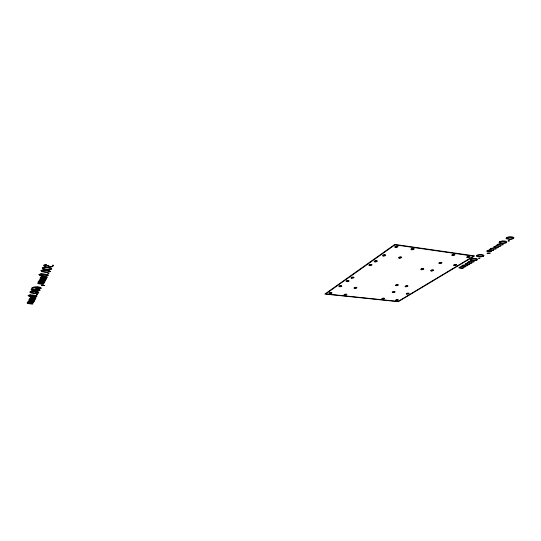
<?xml version="1.0" encoding="UTF-8"?>
<svg xmlns="http://www.w3.org/2000/svg" width="541" height="541" viewBox="0 0 541 541"><rect width="100%" height="100%" fill="white"/><g stroke="black" fill="none" stroke-linecap="round" stroke-linejoin="round"><path stroke-width="0.81" d="M34.313 300.911L29.43 300.106L28.849 299.565L30.316 298.957L29.464 298.389L30.844 297.773C28.348 296.793 34.874 297.577 35.692 297.719C36.666 296.752 35.49 299.295 35.388 298.233L31.277 297.827L30.249 298.253L34.895 298.95C36.051 297.868 34.949 300.519 34.644 299.43L30.654 299.024L29.62 299.444L30.857 299.924L34.84 299.93L33.738 301.966L29.444 301.296L28.43 301.716L33.035 302.392C34.171 301.33 33.096 303.927 32.791 302.859L28.835 302.473L27.814 302.879L32.46 303.562C34.252 304.86 28.727 303.474 27.632 303.528L27.05 303.001L28.504 302.399L27.652 301.844L29.018 301.242C26.577 300.275 33.021 301.06 33.819 301.188L34.266 300.992M462.575 265.306L463.299 265.428L461.284 266.077L461.243 266.699L459.153 267.349L458.93 267.93L462.176 268.539C465.422 267.011 462.427 268.701 459.803 267.606L461.432 266.781L464.3 267.247C467.83 265.685 464.462 267.369 462.041 266.334L463.59 265.489L466.552 265.969C470.656 265.293 464.043 264.251 462.575 265.306M468.973 261.499L469.696 261.621L467.654 262.284L467.6 262.919L465.476 263.575L465.24 264.177L468.499 264.806C471.759 263.257 468.837 264.955 466.126 263.846L467.789 263L470.67 263.481C474.214 261.905 470.913 263.602 468.411 262.547L469.994 261.682L472.969 262.175C477.128 261.499 470.467 260.417 468.973 261.499M439.59 263.054L441.152 262.818L439.59 263.054M351.738 277.682L353.246 277.519L351.738 277.682M452.547 254.98L454.149 254.737L452.547 254.98M454.352 265.056L455.901 264.82L454.352 265.056M490.728 248.535L491.465 248.671L489.314 249.381L489.206 250.064L486.981 250.767L486.69 251.416L489.997 252.106C493.284 250.517 490.66 252.207 487.63 251.058L489.402 250.158L492.33 250.686C495.894 249.056 492.865 250.781 490.072 249.665L491.762 248.745L494.792 249.286C499.16 248.603 492.317 247.365 490.728 248.535M497.74 244.363L498.477 244.498L496.293 245.222L496.171 245.925L493.906 246.642L493.595 247.305L496.922 248.015C500.209 246.412 497.7 248.096 494.555 246.939L496.361 246.02L499.302 246.568C502.873 244.917 499.938 246.649 497.051 245.519L498.782 244.573L501.818 245.134C506.261 244.444 499.357 243.159 497.74 244.363M467.492 257.11L469.081 256.867L467.492 257.11M431.353 270.466L432.881 270.263L431.353 270.466M346.862 281.11L348.35 280.975L346.862 281.11M375.001 261.289C376.468 262.371 376.989 260.011 375.001 261.289M396.222 285.154L397.669 285.012L396.222 285.154M470.42 259.092L470.109 260.126L473.855 260.769L477.088 260.005L477.575 259.092L475.674 258.409L473.179 258.334L470.42 259.092M476.777 255.284L476.438 256.346L480.205 257.009L483.478 256.231L483.992 255.298L482.092 254.595L479.576 254.513L476.777 255.284M421.5 269.168L423.028 269.012L421.5 269.168M405.818 286.263L407.258 286.121L405.818 286.263M499.471 241.705L499.045 242.848L502.88 243.578L506.308 242.753L506.903 241.753L504.996 240.982L502.413 240.887L499.471 241.705M506.45 237.533L505.997 238.703L509.845 239.453L513.321 238.615L513.95 237.587L512.043 236.796L509.439 236.694L506.45 237.533M329.821 293.1L331.241 293.026L329.821 293.1M339.633 286.189L341.087 286.108L339.633 286.189M344.745 294.669L346.152 294.588L344.745 294.669M354.761 287.859L356.194 287.778L354.761 287.859M383.386 255.366C384.577 256.576 385.598 254.114 383.386 255.366M395.586 246.77C396.763 248.042 397.878 245.465 395.586 246.77M43.774 283.464L43.192 284.539L38.1 283.626L37.505 283.031L39.06 282.361L38.188 281.726L39.655 281.056C36.342 279.995 44.639 280.806 44.734 281.022C45.789 279.961 44.47 282.76 44.403 281.591L40.102 281.117L39.013 281.584L43.862 282.382C45.113 281.198 43.875 284.113 43.584 282.902L39.419 282.443L38.323 282.896L39.601 283.437L43.774 283.464M45.87 279.609L45.268 280.711L40.135 279.771L39.534 279.156L41.109 278.473L40.23 277.824L41.718 277.134C38.397 276.038 46.776 276.904 46.857 277.107C47.926 276.025 46.58 278.892 46.512 277.689L42.171 277.202L41.062 277.675L45.965 278.5C47.236 277.29 45.965 280.272 45.681 279.034L41.468 278.554L40.359 279.021L41.65 279.569L45.87 279.609M399.386 257.53C400.523 258.713 401.598 256.299 399.386 257.53M382.453 298.618L383.819 298.544L382.453 298.618M411.809 249.083C412.939 250.327 414.108 247.798 411.809 249.083M48.602 265.354L49.069 266.348L50.286 266.632L52.748 266.111L52.633 265.117L53.478 265.293L53.478 265.78L51.868 266.801L49.353 266.956L47.216 266.003L45.004 266.3L43.774 265.942L43.51 265.252L46.391 264.427L44.484 265.137L44.653 265.617L45.701 265.929L48.602 265.354M392.969 292.066L394.355 291.991L392.969 292.066M369.686 265.009C370.741 266.199 371.897 263.852 369.686 265.009M396.337 300.079L397.682 299.998L396.337 300.079M407.021 293.621L408.394 293.479L407.021 293.621M487.326 253.161L487.083 253.479L487.529 253.702C493.98 252.525 486.285 254.405 488.645 253.073L487.326 253.161M478.744 258.253L479.333 258.578L480.002 258.185L478.744 258.253M508.209 240.826L508.777 241.191L509.514 240.759L508.209 240.826M42.861 285.337L44.747 285.377L42.401 285.729L41.38 285.235L42.861 285.337M35.801 287.46L35.388 287.819L35.78 288.502L37.701 288.941L39.993 288.86L41.339 288.238L40.663 287.393L37.971 286.791L33.65 287.088C28.463 290.104 33.982 286.608 36.294 287.244L35.801 287.46M394.802 244.404L324.843 294.067L398.277 301.695L474.667 255.913L394.802 244.404M394.998 244.85L325.844 293.871L398.122 301.391L473.524 256.143L394.998 244.85M47.987 273.462C47.168 274.659 50.773 273.347 47.987 273.462M36.646 294.5C35.929 295.569 39.263 294.372 36.646 294.5M36.964 287.237L36.112 287.663L36.944 288.326L40.92 288.231L40.183 287.629L36.964 287.237M44.463 267.139L42.198 267.951L43.375 269.053L46.323 269.628L48.974 269.729L51.808 268.911L51.037 267.937L44.463 267.139M43.07 269.817L40.825 270.622L42.002 271.704L44.923 272.272L47.561 272.366L50.374 271.555L49.603 270.595L43.07 269.817M41.021 273.76L38.803 274.544L39.973 275.606L42.874 276.153L45.485 276.248L48.257 275.45L47.493 274.517L41.021 273.76M33.123 288.955L31.013 289.685L32.162 290.645L34.955 291.139L37.457 291.207L40.102 290.47L39.344 289.618L33.123 288.955M31.899 291.315L29.802 292.039L30.945 292.985L33.725 293.465L36.213 293.533L38.837 292.809L38.08 291.971L31.899 291.315M30.086 294.798L28.017 295.508L29.16 296.434L31.905 296.901L34.374 296.968L36.964 296.252L36.213 295.433L30.086 294.798M51.409 268.897C48.575 269.634 45.187 269.35 42.577 267.978C45.458 267.396 48.832 267.349 51.409 268.897M49.975 271.548C47.155 272.272 43.801 271.995 41.204 270.642C44.064 270.067 47.412 270.02 49.975 271.548M47.865 275.443C45.072 276.153 41.765 275.883 39.175 274.571C42.009 274.003 45.316 273.949 47.865 275.443M39.723 290.463L35.341 290.693L31.378 289.705L36.058 289.476L39.723 290.463M38.458 292.803L34.11 293.033L30.161 292.052L34.813 291.829L38.458 292.803M36.592 296.245L32.284 296.475L28.375 295.521L32.974 295.298L36.592 296.245M512.996 238.601L511.279 239.027L508.75 238.804L507.005 238.412L506.741 237.56L511.245 237.364L512.868 237.742L512.996 238.601M505.977 242.747L501.778 242.95L500.033 242.564L499.762 241.739L504.219 241.536L505.835 241.908L505.977 242.747M483.167 256.218L479.096 256.427L477.378 256.076L477.054 255.311L481.375 255.109L482.964 255.447L483.167 256.218M476.77 259.998L472.746 260.201L471.035 259.863L470.697 259.112L474.971 258.916L476.56 259.24L476.77 259.998M439.373 263.595A1.616 0.582 -10.4 0 0 441.943 262.811A1.616 0.582 -10.4 0 0 439.792 262.52A1.616 0.582 -10.4 0 0 439.373 263.595M452.303 255.541A1.657 0.602 -10.9 0 0 454.954 254.737A1.657 0.602 -10.9 0 0 452.776 254.419A1.657 0.602 -10.9 0 0 452.303 255.541M454.115 265.577A1.603 0.561 -10.7 0 0 456.678 264.813A1.603 0.561 -10.7 0 0 454.575 264.529A1.603 0.561 -10.7 0 0 454.115 265.577M467.228 257.665A1.643 0.588 -11.2 0 0 469.872 256.867A1.643 0.588 -11.2 0 0 467.742 256.562A1.643 0.588 -11.2 0 0 467.228 257.665M395.383 247.46A1.697 0.663 -9.6 0 0 398.034 246.601A1.697 0.663 -9.6 0 0 395.674 246.256A1.697 0.663 -9.6 0 0 395.383 247.46M399.184 258.172A1.643 0.622 -9.5 0 0 401.753 257.36A1.643 0.622 -9.5 0 0 399.474 257.049A1.643 0.622 -9.5 0 0 399.184 258.172M411.579 249.759A1.684 0.649 -10 0 0 414.23 248.914A1.684 0.649 -10 0 0 411.924 248.583A1.684 0.649 -10 0 0 411.579 249.759M383.217 256.021A1.657 0.636 -9.1 0 0 385.78 255.196A1.657 0.636 -9.1 0 0 383.454 254.879A1.657 0.636 -9.1 0 0 383.217 256.021M392.8 292.586A1.467 0.494 -8.7 0 0 395.086 291.917A1.467 0.494 -8.7 0 0 393.037 291.687A1.467 0.494 -8.7 0 0 392.8 292.586M396.168 300.566A1.42 0.467 -8.6 0 0 398.392 299.93A1.42 0.467 -8.6 0 0 396.411 299.721A1.42 0.467 -8.6 0 0 396.168 300.566M406.832 294.128A1.454 0.487 -9 0 0 409.118 293.465A1.454 0.487 -9 0 0 407.109 293.242A1.454 0.487 -9 0 0 406.832 294.128M382.304 299.119A1.434 0.48 -8.3 0 0 384.529 298.47A1.434 0.48 -8.3 0 0 382.507 298.253A1.434 0.48 -8.3 0 0 382.304 299.119M339.559 286.737A1.508 0.541 -7.4 0 0 341.838 286.033A1.508 0.541 -7.4 0 0 339.633 285.783A1.508 0.541 -7.4 0 0 339.559 286.737M329.76 293.628A1.474 0.521 -7.1 0 0 331.978 292.945A1.474 0.521 -7.1 0 0 329.807 292.715A1.474 0.521 -7.1 0 0 329.76 293.628M354.659 288.394A1.495 0.527 -7.8 0 0 356.945 287.704A1.495 0.527 -7.8 0 0 354.788 287.46A1.495 0.527 -7.8 0 0 354.659 288.394M344.658 295.183A1.461 0.507 -7.5 0 0 346.882 294.514A1.461 0.507 -7.5 0 0 344.752 294.29A1.461 0.507 -7.5 0 0 344.658 295.183M421.48 269.743A1.582 0.568 -9.8 0 0 423.813 268.891A1.582 0.568 -9.8 0 0 421.466 268.755A1.582 0.568 -9.8 0 0 421.48 269.743M396.228 285.675A1.501 0.521 -8.9 0 0 398.419 284.897A1.501 0.521 -8.9 0 0 396.161 284.776A1.501 0.521 -8.9 0 0 396.228 285.675M405.797 286.777A1.495 0.514 -9.1 0 0 408.002 286.013A1.495 0.514 -9.1 0 0 405.777 285.885A1.495 0.514 -9.1 0 0 405.797 286.777M431.42 271.014A1.576 0.555 -10 0 0 433.659 270.128A1.576 0.555 -10 0 0 431.251 270.06A1.576 0.555 -10 0 0 431.42 271.014M346.585 281.618A1.528 0.555 -7.7 0 0 349.087 281.022A1.528 0.555 -7.7 0 0 347.126 280.603A1.528 0.555 -7.7 0 0 346.585 281.618M351.528 278.196A1.549 0.568 -7.9 0 0 354.01 277.547A1.549 0.568 -7.9 0 0 351.941 277.175A1.549 0.568 -7.9 0 0 351.528 278.196M369.456 265.638A1.609 0.609 -8.6 0 0 371.998 264.901A1.609 0.609 -8.6 0 0 369.801 264.542A1.609 0.609 -8.6 0 0 369.456 265.638M375.028 261.905A1.63 0.615 -8.8 0 0 377.388 261.019A1.63 0.615 -8.8 0 0 374.92 260.843A1.63 0.615 -8.8 0 0 375.028 261.905"/></g></svg>
